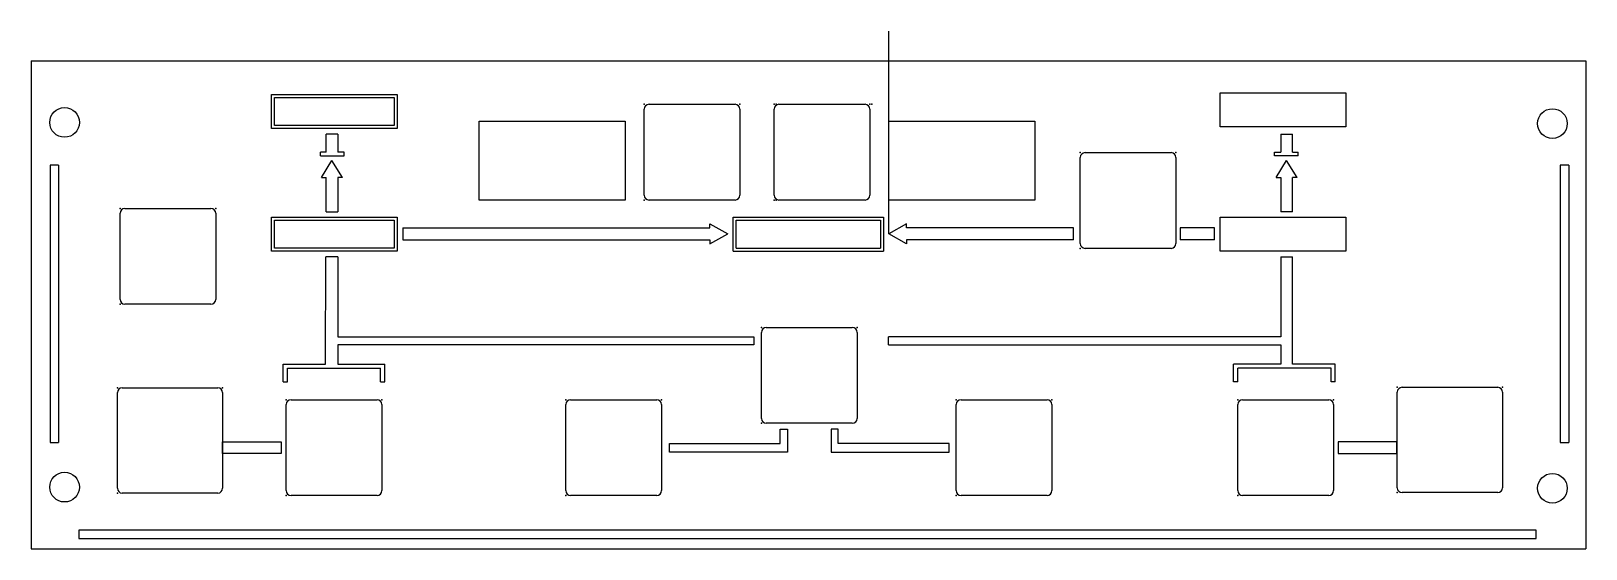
# Model space of a CAD drawing. Header units: centimetres. Extents: x 236.4 to 268.9, y 160.7 to 171.5.
import ezdxf

# ---------------------------------------------------------------- set-up
doc = ezdxf.new("R2010")
doc.units = ezdxf.units.CM
doc.header["$MEASUREMENT"] = 0
doc.layers.add('Elec v12_0', color=7, linetype='Continuous')

msp = doc.modelspace()

# ---------------------------------------------------------------- linework, layer by layer
at = {"layer": 'Elec v12_0'}
for p, q in [((254.314, 167.266), (254.314, 171.5)), ((236.383, 170.882), (268.883, 170.882)), ((236.383, 170.882), (236.383, 160.682)), ((268.883, 170.882), (268.883, 160.682)), ((241.405, 170.174), (244.037, 170.174)), ((241.405, 169.462), (241.405, 170.174)), ((241.468, 170.111), (243.974, 170.111)), ((241.468, 169.526), (241.468, 170.111)), ((243.974, 170.111), (243.974, 169.526)), ((244.037, 170.174), (244.037, 169.462)), ((261.235, 170.209), (263.866, 170.209)), ((261.235, 169.498), (261.235, 170.209)), ((263.866, 170.209), (263.866, 169.498)), ((249.199, 168.071), (249.199, 169.871)), ((249.199, 168.071), (249.199, 169.871)), ((249.299, 169.971), (251.099, 169.971)), ((249.299, 169.971), (251.099, 169.971)), ((251.199, 169.871), (251.199, 168.071)), ((251.199, 169.871), (251.199, 168.071)), ((251.914, 168.071), (251.914, 169.871)), ((252.014, 169.971), (253.814, 169.971)), ((253.914, 169.871), (253.914, 168.071)), ((244.037, 169.462), (241.405, 169.462)), ((243.974, 169.526), (241.468, 169.526)), ((242.55, 168.972), (242.55, 169.349)), ((242.794, 169.349), (242.55, 169.349)), ((242.794, 169.349), (242.794, 168.972)), ((245.749, 169.621), (248.799, 169.621)), ((245.749, 167.971), (245.749, 169.621)), ((248.799, 169.621), (248.799, 167.971)), ((254.314, 169.621), (257.364, 169.621)), ((254.314, 167.971), (254.314, 169.621)), ((257.364, 169.621), (257.364, 167.971)), ((263.866, 169.498), (261.235, 169.498)), ((262.504, 169.349), (262.504, 168.972)), ((262.504, 169.349), (262.748, 169.349)), ((262.748, 168.972), (262.748, 169.349)), ((236.959, 168.697), (236.782, 168.697)), ((236.782, 168.697), (236.782, 162.903)), ((236.959, 168.697), (236.959, 162.903)), ((242.432, 168.892), (242.432, 168.972)), ((242.55, 168.972), (242.432, 168.972)), ((242.432, 168.892), (242.924, 168.892)), ((242.453, 168.44), (242.672, 168.796)), ((242.891, 168.44), (242.672, 168.796)), ((242.924, 168.972), (242.794, 168.972)), ((242.924, 168.892), (242.924, 168.972)), ((258.314, 167.061), (258.314, 168.861)), ((258.314, 167.061), (258.314, 168.861)), ((258.414, 168.961), (260.214, 168.961)), ((258.414, 168.961), (260.214, 168.961)), ((260.314, 168.861), (260.314, 167.061)), ((260.314, 168.861), (260.314, 167.061)), ((262.375, 168.892), (262.375, 168.972)), ((262.375, 168.972), (262.504, 168.972)), ((262.866, 168.892), (262.375, 168.892)), ((262.407, 168.44), (262.626, 168.796)), ((262.845, 168.44), (262.626, 168.796)), ((262.748, 168.972), (262.866, 168.972)), ((262.866, 168.892), (262.866, 168.972)), ((268.523, 168.697), (268.347, 168.697)), ((268.347, 168.697), (268.347, 162.903)), ((268.523, 168.697), (268.523, 162.903)), ((242.453, 168.44), (242.55, 168.44)), ((242.55, 167.724), (242.55, 168.44)), ((242.891, 168.44), (242.794, 168.44)), ((242.794, 168.44), (242.794, 167.724)), ((262.407, 168.44), (262.504, 168.44)), ((262.504, 168.44), (262.504, 167.724)), ((262.845, 168.44), (262.748, 168.44)), ((262.748, 167.724), (262.748, 168.44)), ((238.342, 167.794), (240.142, 167.794)), ((238.342, 167.794), (240.142, 167.794)), ((242.55, 167.724), (242.794, 167.724)), ((248.799, 167.971), (245.749, 167.971)), ((251.099, 167.971), (249.299, 167.971)), ((251.099, 167.971), (249.299, 167.971)), ((253.814, 167.971), (252.014, 167.971)), ((257.364, 167.971), (254.314, 167.971)), ((262.748, 167.724), (262.504, 167.724)), ((238.242, 165.894), (238.242, 167.694)), ((238.242, 165.894), (238.242, 167.694)), ((240.242, 167.694), (240.242, 165.894)), ((240.242, 167.694), (240.242, 165.894)), ((241.405, 167.611), (244.037, 167.611)), ((241.405, 166.9), (241.405, 167.611)), ((241.468, 167.548), (243.974, 167.548)), ((241.468, 166.963), (241.468, 167.548)), ((243.974, 167.548), (243.974, 166.963)), ((244.037, 167.611), (244.037, 166.9)), ((244.15, 167.392), (250.571, 167.392)), ((244.15, 167.392), (244.15, 167.14)), ((250.571, 167.392), (250.571, 167.477)), ((250.571, 167.477), (250.944, 167.266)), ((251.057, 167.611), (254.198, 167.611)), ((251.057, 166.9), (251.057, 167.611)), ((251.12, 167.548), (254.135, 167.548)), ((251.12, 166.963), (251.12, 167.548)), ((254.135, 167.548), (254.135, 166.963)), ((254.198, 167.611), (254.198, 166.9)), ((254.684, 167.476), (254.314, 167.266)), ((254.684, 167.392), (254.684, 167.476)), ((258.172, 167.392), (254.684, 167.392)), ((258.172, 167.14), (258.172, 167.392)), ((261.122, 167.392), (260.4, 167.392)), ((260.4, 167.392), (260.4, 167.14)), ((261.122, 167.14), (261.122, 167.392)), ((261.235, 167.611), (263.866, 167.611)), ((261.235, 166.9), (261.235, 167.611)), ((263.866, 167.611), (263.866, 166.9)), ((244.15, 167.14), (250.571, 167.14)), ((250.571, 167.054), (250.944, 167.266)), ((250.571, 167.14), (250.571, 167.054)), ((254.684, 167.056), (254.314, 167.266)), ((254.684, 167.14), (254.684, 167.056)), ((258.172, 167.14), (254.684, 167.14)), ((261.122, 167.14), (260.4, 167.14)), ((244.037, 166.9), (241.405, 166.9)), ((243.974, 166.963), (241.468, 166.963)), ((242.54, 164.545), (242.541, 166.786)), ((242.794, 166.786), (242.541, 166.786)), ((242.794, 166.786), (242.794, 165.114)), ((251.057, 166.9), (254.198, 166.9)), ((251.12, 166.963), (254.135, 166.963)), ((260.214, 166.961), (258.414, 166.961)), ((260.214, 166.961), (258.414, 166.961)), ((263.866, 166.9), (261.235, 166.9)), ((262.504, 166.786), (262.504, 165.114)), ((262.504, 166.786), (262.748, 166.786)), ((262.748, 164.545), (262.748, 166.786)), ((240.142, 165.794), (238.342, 165.794)), ((240.142, 165.794), (238.342, 165.794)), ((242.794, 165.114), (251.489, 165.114)), ((251.489, 165.114), (251.489, 164.949)), ((251.649, 163.406), (251.649, 165.206)), ((251.649, 163.406), (251.649, 165.206)), ((251.749, 165.306), (253.549, 165.306)), ((251.749, 165.306), (253.549, 165.306)), ((253.649, 165.206), (253.649, 163.406)), ((253.649, 165.206), (253.649, 163.406)), ((262.504, 165.114), (254.306, 165.114)), ((254.306, 164.949), (254.306, 165.114)), ((251.489, 164.949), (242.794, 164.949)), ((242.794, 164.949), (242.794, 164.545)), ((254.306, 164.949), (262.504, 164.949)), ((262.504, 164.949), (262.504, 164.545)), ((241.654, 164.545), (242.54, 164.545)), ((241.654, 164.173), (241.654, 164.545)), ((241.744, 164.173), (241.744, 164.456)), ((241.744, 164.456), (243.689, 164.456)), ((242.794, 164.545), (243.778, 164.545)), ((243.689, 164.173), (243.689, 164.456)), ((243.778, 164.173), (243.778, 164.545)), ((261.52, 164.173), (261.52, 164.545)), ((262.504, 164.545), (261.52, 164.545)), ((261.61, 164.173), (261.61, 164.456)), ((263.555, 164.456), (261.61, 164.456)), ((263.644, 164.545), (262.748, 164.545)), ((263.555, 164.173), (263.555, 164.456)), ((263.644, 164.173), (263.644, 164.545)), ((241.654, 164.173), (241.744, 164.173)), ((243.689, 164.173), (243.778, 164.173)), ((261.61, 164.173), (261.52, 164.173)), ((263.644, 164.173), (263.555, 164.173)), ((238.187, 161.949), (238.187, 163.949)), ((238.287, 164.049), (240.287, 164.049)), ((240.387, 163.949), (240.387, 161.949)), ((264.94, 161.958), (264.94, 163.958)), ((265.04, 164.058), (267.04, 164.058)), ((267.14, 163.958), (267.14, 161.958)), ((241.716, 161.899), (241.716, 163.699)), ((241.716, 161.899), (241.716, 163.699)), ((241.816, 163.799), (243.616, 163.799)), ((241.816, 163.799), (243.616, 163.799)), ((243.716, 163.699), (243.716, 161.899)), ((243.716, 163.699), (243.716, 161.899)), ((247.561, 161.899), (247.561, 163.699)), ((247.561, 161.899), (247.561, 163.699)), ((247.661, 163.799), (249.461, 163.799)), ((247.661, 163.799), (249.461, 163.799)), ((249.561, 163.699), (249.561, 161.899)), ((249.561, 163.699), (249.561, 161.899)), ((255.721, 161.899), (255.721, 163.699)), ((255.821, 163.799), (257.621, 163.799)), ((257.721, 163.699), (257.721, 161.899)), ((261.608, 161.899), (261.608, 163.699)), ((261.708, 163.799), (263.508, 163.799)), ((263.608, 163.699), (263.608, 161.899)), ((253.549, 163.306), (251.749, 163.306)), ((253.549, 163.306), (251.749, 163.306)), ((252.044, 162.886), (252.044, 163.183)), ((252.044, 163.183), (252.192, 163.183)), ((252.192, 163.183), (252.192, 162.701)), ((253.255, 163.183), (253.106, 163.183)), ((253.106, 163.183), (253.106, 162.701)), ((253.255, 162.886), (253.255, 163.183)), ((236.782, 162.903), (236.959, 162.903)), ((240.385, 162.916), (241.613, 162.916)), ((240.385, 162.674), (240.385, 162.916)), ((241.613, 162.916), (241.613, 162.674)), ((249.725, 162.886), (252.044, 162.886)), ((249.725, 162.701), (249.725, 162.886)), ((255.573, 162.886), (253.255, 162.886)), ((255.573, 162.701), (255.573, 162.886)), ((264.932, 162.916), (263.704, 162.916)), ((263.704, 162.916), (263.704, 162.674)), ((264.932, 162.674), (264.932, 162.916)), ((268.347, 162.903), (268.523, 162.903)), ((241.613, 162.674), (240.385, 162.674)), ((252.192, 162.701), (249.725, 162.701)), ((253.106, 162.701), (255.573, 162.701)), ((263.704, 162.674), (264.932, 162.674)), ((267.04, 161.858), (265.04, 161.858)), ((240.287, 161.849), (238.287, 161.849)), ((243.616, 161.799), (241.816, 161.799)), ((243.616, 161.799), (241.816, 161.799)), ((249.461, 161.799), (247.661, 161.799)), ((249.461, 161.799), (247.661, 161.799)), ((257.621, 161.799), (255.821, 161.799)), ((263.508, 161.799), (261.708, 161.799)), ((267.84, 161.071), (237.379, 161.071)), ((237.379, 161.071), (237.379, 160.899)), ((237.379, 160.899), (267.84, 160.899)), ((267.84, 160.899), (267.84, 161.071)), ((236.383, 160.682), (268.883, 160.682))]:
    msp.add_line(p, q, dxfattribs=at)
for centre in [(237.083, 169.592), (268.183, 169.568), (237.083, 161.972), (268.183, 161.948)]:
    msp.add_circle(centre, 0.31, dxfattribs=at)
for centre, start, end in [((249.299, 169.871), 90, 180), ((249.299, 169.871), 90, 180), ((251.099, 169.871), 0, 90), ((251.099, 169.871), 0, 90), ((252.014, 169.871), 90, 180), ((253.814, 169.871), 0, 90), ((258.414, 168.861), 90, 180), ((258.414, 168.861), 90, 180), ((260.214, 168.861), 0, 90), ((260.214, 168.861), 0, 90), ((249.299, 168.071), 180, 270), ((249.299, 168.071), 180, 270), ((251.099, 168.071), 270, 0), ((251.099, 168.071), 270, 0), ((252.014, 168.071), 180, 270), ((253.814, 168.071), 270, 0), ((238.342, 167.694), 90, 180), ((238.342, 167.694), 90, 180), ((240.142, 167.694), 0, 90), ((240.142, 167.694), 0, 90), ((258.414, 167.061), 180, 270), ((258.414, 167.061), 180, 270), ((260.214, 167.061), 270, 0), ((260.214, 167.061), 270, 0), ((238.342, 165.894), 180, 270), ((238.342, 165.894), 180, 270), ((240.142, 165.894), 270, 0), ((240.142, 165.894), 270, 0), ((251.749, 165.206), 90, 180), ((251.749, 165.206), 90, 180), ((253.549, 165.206), 0, 90), ((253.549, 165.206), 0, 90), ((238.287, 163.949), 90, 180), ((240.287, 163.949), 0, 90), ((265.04, 163.958), 90, 180), ((267.04, 163.958), 0, 90), ((241.816, 163.699), 90, 180), ((241.816, 163.699), 90, 180), ((243.616, 163.699), 0, 90), ((243.616, 163.699), 0, 90), ((247.661, 163.699), 90, 180), ((247.661, 163.699), 90, 180), ((249.461, 163.699), 0, 90), ((249.461, 163.699), 0, 90), ((255.821, 163.699), 90, 180), ((257.621, 163.699), 0, 90), ((261.708, 163.699), 90, 180), ((263.508, 163.699), 0, 90), ((251.749, 163.406), 180, 270), ((251.749, 163.406), 180, 270), ((253.549, 163.406), 270, 0), ((253.549, 163.406), 270, 0), ((238.287, 161.949), 180, 270), ((240.287, 161.949), 270, 0), ((241.816, 161.899), 180, 270), ((241.816, 161.899), 180, 270), ((243.616, 161.899), 270, 0), ((243.616, 161.899), 270, 0), ((247.661, 161.899), 180, 270), ((247.661, 161.899), 180, 270), ((249.461, 161.899), 270, 0), ((249.461, 161.899), 270, 0), ((255.821, 161.899), 180, 270), ((257.621, 161.899), 270, 0), ((261.708, 161.899), 180, 270), ((263.508, 161.899), 270, 0), ((265.04, 161.958), 180, 270), ((267.04, 161.958), 270, 0)]:
    msp.add_arc(centre, 0.1, start, end, dxfattribs=at)
for p in [(249.199, 169.971), (249.199, 169.971), (251.199, 169.971), (251.199, 169.971), (251.914, 169.971), (251.954, 169.971), (253.914, 169.971), (253.954, 169.971), (258.314, 168.961), (258.314, 168.961), (260.314, 168.961), (260.314, 168.961), (238.242, 167.794), (238.242, 167.794), (240.242, 167.794), (240.242, 167.794), (249.199, 167.971), (249.199, 167.971), (251.914, 167.971), (251.954, 167.971), (258.314, 166.961), (258.314, 166.961), (238.242, 165.794), (238.242, 165.794), (251.649, 165.306), (251.649, 165.306), (253.649, 165.306), (253.649, 165.306), (238.187, 164.049), (240.387, 164.049), (264.94, 164.058), (267.14, 164.058), (241.716, 163.799), (241.716, 163.799), (243.716, 163.799), (243.716, 163.799), (247.561, 163.799), (247.561, 163.799), (249.561, 163.799), (249.561, 163.799), (255.721, 163.799), (257.721, 163.799), (261.608, 163.799), (263.608, 163.799), (251.649, 163.306), (251.649, 163.306), (264.94, 161.858), (238.187, 161.849), (241.716, 161.799), (241.716, 161.799), (247.561, 161.799), (247.561, 161.799), (255.721, 161.799), (261.608, 161.799)]:
    msp.add_point(p, dxfattribs=at)

doc.saveas('drawing.dxf')
